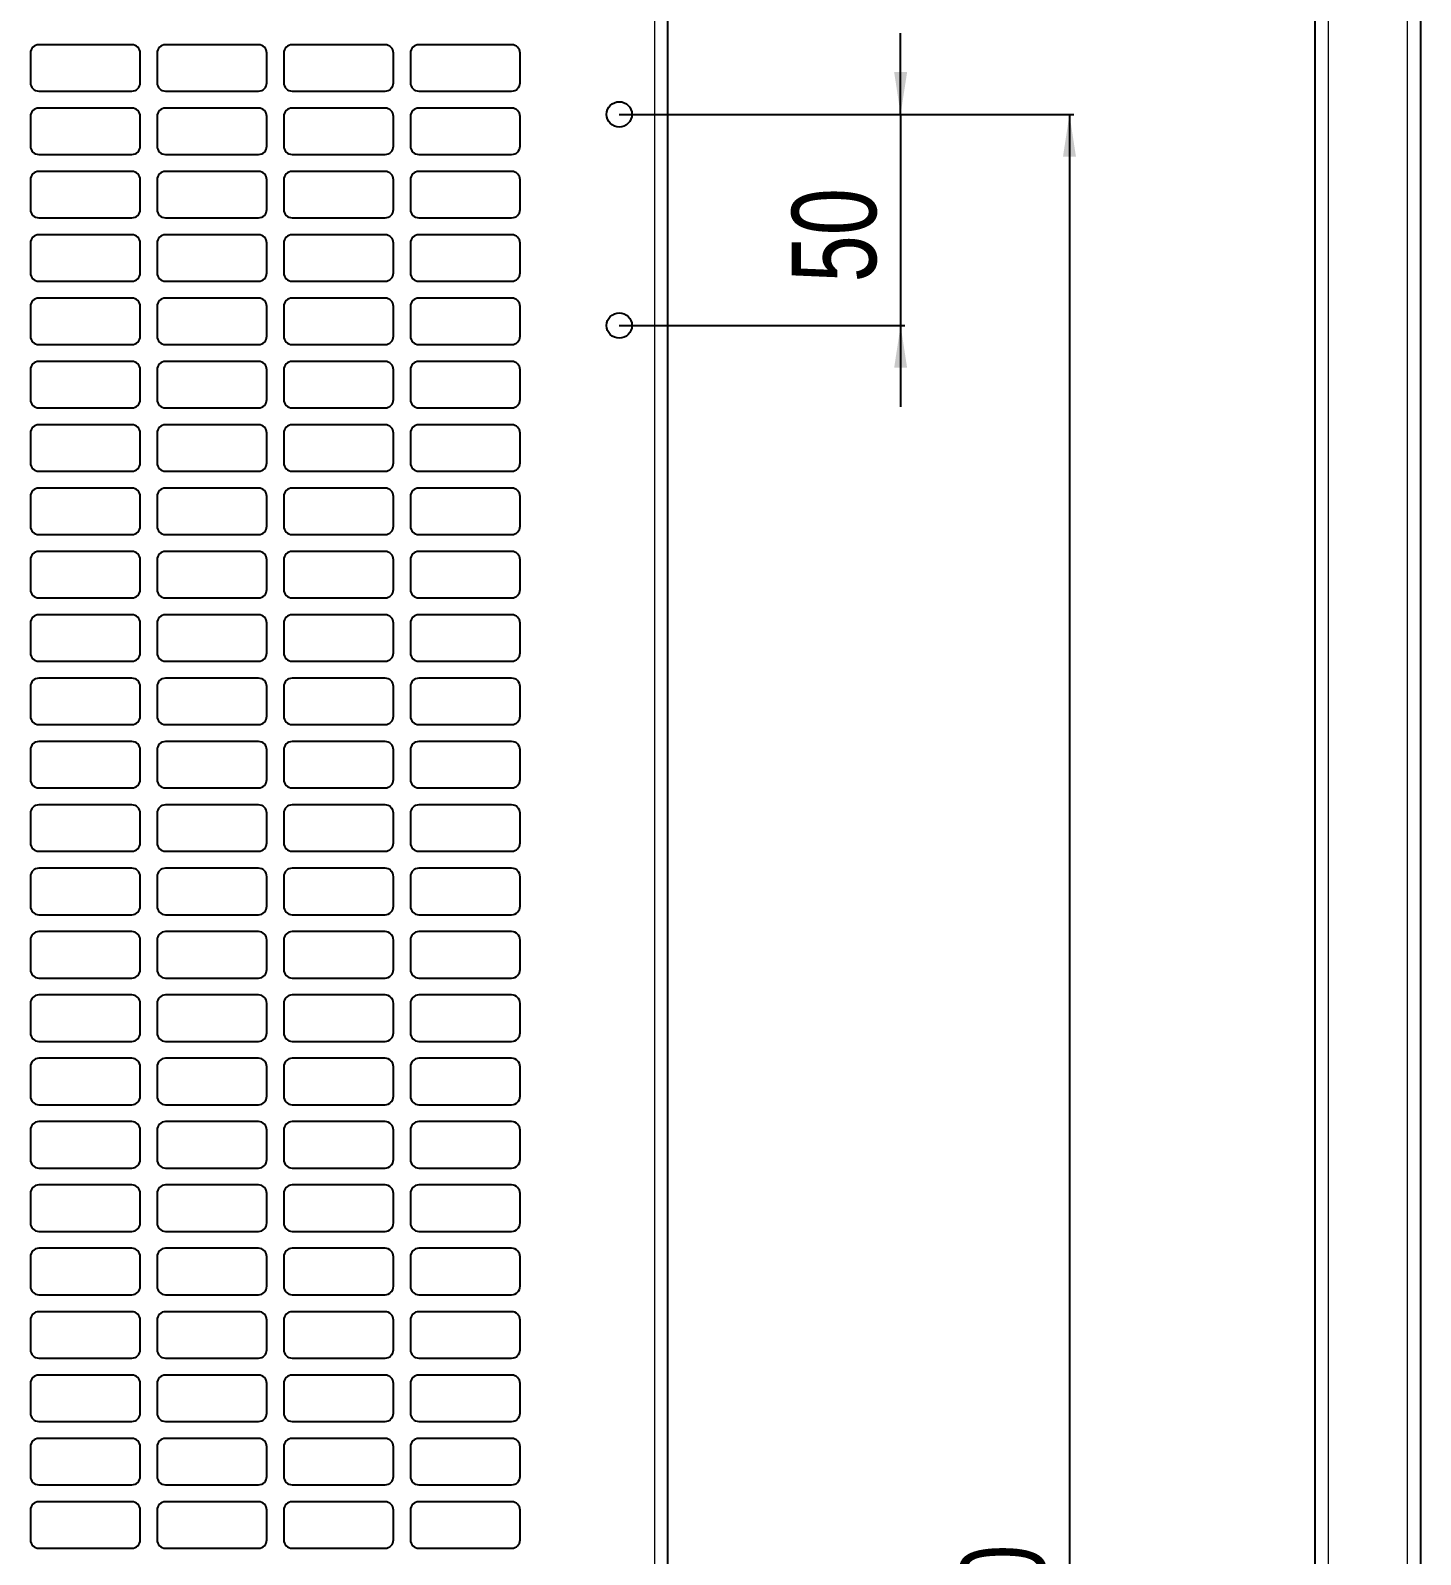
# Model space of a CAD drawing. Header units: millimetres. Extents: x -403 to 1106, y 650 to 1898.
# Drawn here: x 37.4 to 366.7, y 1312.9 to 1673.7 of the extents above; entities that cross this region are included whole.
import ezdxf

# ---------------------------------------------------------------- set-up
doc = ezdxf.new("R2010")
doc.units = ezdxf.units.MM
doc.layers.add('FORMAT', color=7, linetype='Continuous')
doc.styles.add('SLDTEXTSTYLE0', font='TXT', dxfattribs={"width": 0.75})
doc.dimstyles.new('SLDDIMSTYLE0', dxfattribs={"dimtxt": 20, "dimasz": 10, "dimexe": 0, "dimexo": 0.0625, "dimgap": 5, "dimtad": 2, "dimdec": 1, "dimrnd": 1e-09, "dimzin": 12, "dimdsep": 46, "dimtxsty": 'SLDTEXTSTYLE0', "dimsah": 1, "dimcen": 0.09, "dimadec": 0, "dimazin": 3, "dimtfac": 1, "dimtofl": 0, "dimtmove": 0, "dimatfit": 3, "dimfxl": 0, "dimfrac": 2, "dimtolj": 1, "dimtzin": 12, "dimarcsym": 0})
doc.dimstyles.new('SLDDIMSTYLE1', dxfattribs={"dimtxt": 20, "dimasz": 10, "dimexe": 0, "dimexo": 0.0625, "dimgap": 5, "dimtad": 2, "dimdec": 1, "dimrnd": 1e-09, "dimzin": 12, "dimdsep": 46, "dimtxsty": 'SLDTEXTSTYLE0', "dimsah": 1, "dimcen": 0.09, "dimadec": 0, "dimazin": 3, "dimtfac": 1, "dimtmove": 0, "dimatfit": 0, "dimfxl": 0, "dimfrac": 2, "dimtolj": 1, "dimtzin": 12, "dimarcsym": 0})

# ---------------------------------------------------------------- blocks, each defined once
blk = doc.blocks.new('_D_2')
at = {"layer": 'FORMAT'}
for p, q in [((176.91, 1653.86), (284.55, 1653.86)), ((283.55, 1653.86), (283.55, 953.86)), ((176.91, 953.86), (284.55, 953.86))]:
    blk.add_line(p, q, dxfattribs=at)
for points in [[(283.55, 1653.86), (282.02, 1643.86), (285.09, 1643.86)], [(283.55, 953.86), (285.09, 963.86), (282.02, 963.86)]]:
    blk.add_solid(points, dxfattribs=at)
at = {"layer": 'FORMAT', "insert": (257.77, 1281.69), "char_height": 20, "attachment_point": 1, "rotation": 90, "style": 'SLDTEXTSTYLE0'}
blk.add_mtext('700', dxfattribs=at)
blk = doc.blocks.new('_D_3')
at = {"layer": 'FORMAT'}
for p, q in [((243.55, 1653.86), (243.55, 1673.09)), ((176.91, 1653.86), (244.55, 1653.86)), ((243.55, 1653.86), (243.55, 1603.86)), ((176.91, 1603.86), (244.55, 1603.86)), ((243.55, 1603.86), (243.55, 1584.63))]:
    blk.add_line(p, q, dxfattribs=at)
for points in [[(243.55, 1653.86), (245.09, 1663.86), (242.02, 1663.86)], [(243.55, 1603.86), (242.02, 1593.86), (245.09, 1593.86)]]:
    blk.add_solid(points, dxfattribs=at)
at = {"layer": 'FORMAT', "insert": (217.77, 1614.08), "char_height": 20, "attachment_point": 1, "rotation": 90, "style": 'SLDTEXTSTYLE0'}
blk.add_mtext('50', dxfattribs=at)

msp = doc.modelspace()

# ---------------------------------------------------------------- linework, layer by layer
at = {"color": 8, "linetype": 'Continuous', "lineweight": 18}
for p, q in [((185.3, 862.36), (185.3, 1745.36)), ((344.82, 1745.36), (344.82, 885.98)), ((363.62, 870.83), (363.62, 1745.36))]:
    msp.add_line(p, q, dxfattribs=at)
at = {"color": 7, "linetype": 'Continuous', "lineweight": 25}
for p, q in [((188.4, 862.36), (188.4, 1745.36)), ((366.72, 1745.36), (366.72, 873.73)), ((341.72, 1716.16), (341.72, 881.36)), ((37.4, 1668.36), (37.4, 1661.36)), ((61.4, 1670.36), (39.4, 1670.36)), ((63.4, 1661.36), (63.4, 1668.36)), ((67.4, 1668.36), (67.4, 1661.36)), ((91.4, 1670.36), (69.4, 1670.36)), ((93.4, 1661.36), (93.4, 1668.36)), ((97.4, 1668.36), (97.4, 1661.36)), ((121.4, 1670.36), (99.4, 1670.36)), ((123.4, 1661.36), (123.4, 1668.36)), ((127.4, 1668.36), (127.4, 1661.36)), ((151.4, 1670.36), (129.4, 1670.36)), ((153.4, 1661.36), (153.4, 1668.36)), ((39.4, 1659.36), (61.4, 1659.36)), ((69.4, 1659.36), (91.4, 1659.36)), ((99.4, 1659.36), (121.4, 1659.36)), ((129.4, 1659.36), (151.4, 1659.36)), ((37.4, 1653.36), (37.4, 1646.36)), ((61.4, 1655.36), (39.4, 1655.36)), ((63.4, 1646.36), (63.4, 1653.36)), ((67.4, 1653.36), (67.4, 1646.36)), ((91.4, 1655.36), (69.4, 1655.36)), ((93.4, 1646.36), (93.4, 1653.36)), ((97.4, 1653.36), (97.4, 1646.36)), ((121.4, 1655.36), (99.4, 1655.36)), ((123.4, 1646.36), (123.4, 1653.36)), ((127.4, 1653.36), (127.4, 1646.36)), ((151.4, 1655.36), (129.4, 1655.36)), ((153.4, 1646.36), (153.4, 1653.36)), ((39.4, 1644.36), (61.4, 1644.36)), ((69.4, 1644.36), (91.4, 1644.36)), ((99.4, 1644.36), (121.4, 1644.36)), ((129.4, 1644.36), (151.4, 1644.36)), ((37.4, 1638.36), (37.4, 1631.36)), ((61.4, 1640.36), (39.4, 1640.36)), ((63.4, 1631.36), (63.4, 1638.36)), ((67.4, 1638.36), (67.4, 1631.36)), ((91.4, 1640.36), (69.4, 1640.36)), ((93.4, 1631.36), (93.4, 1638.36)), ((97.4, 1638.36), (97.4, 1631.36)), ((121.4, 1640.36), (99.4, 1640.36)), ((123.4, 1631.36), (123.4, 1638.36)), ((127.4, 1638.36), (127.4, 1631.36)), ((151.4, 1640.36), (129.4, 1640.36)), ((153.4, 1631.36), (153.4, 1638.36)), ((39.4, 1629.36), (61.4, 1629.36)), ((69.4, 1629.36), (91.4, 1629.36)), ((99.4, 1629.36), (121.4, 1629.36)), ((129.4, 1629.36), (151.4, 1629.36)), ((61.4, 1625.36), (39.4, 1625.36)), ((91.4, 1625.36), (69.4, 1625.36)), ((121.4, 1625.36), (99.4, 1625.36)), ((151.4, 1625.36), (129.4, 1625.36)), ((37.4, 1623.36), (37.4, 1616.36)), ((63.4, 1616.36), (63.4, 1623.36)), ((67.4, 1623.36), (67.4, 1616.36)), ((93.4, 1616.36), (93.4, 1623.36)), ((97.4, 1623.36), (97.4, 1616.36)), ((123.4, 1616.36), (123.4, 1623.36)), ((127.4, 1623.36), (127.4, 1616.36)), ((153.4, 1616.36), (153.4, 1623.36)), ((39.4, 1614.36), (61.4, 1614.36)), ((69.4, 1614.36), (91.4, 1614.36)), ((99.4, 1614.36), (121.4, 1614.36)), ((129.4, 1614.36), (151.4, 1614.36)), ((61.4, 1610.36), (39.4, 1610.36)), ((91.4, 1610.36), (69.4, 1610.36)), ((121.4, 1610.36), (99.4, 1610.36)), ((151.4, 1610.36), (129.4, 1610.36)), ((37.4, 1608.36), (37.4, 1601.36)), ((63.4, 1601.36), (63.4, 1608.36)), ((67.4, 1608.36), (67.4, 1601.36)), ((93.4, 1601.36), (93.4, 1608.36)), ((97.4, 1608.36), (97.4, 1601.36)), ((123.4, 1601.36), (123.4, 1608.36)), ((127.4, 1608.36), (127.4, 1601.36)), ((153.4, 1601.36), (153.4, 1608.36)), ((39.4, 1599.36), (61.4, 1599.36)), ((69.4, 1599.36), (91.4, 1599.36)), ((99.4, 1599.36), (121.4, 1599.36)), ((129.4, 1599.36), (151.4, 1599.36)), ((61.4, 1595.36), (39.4, 1595.36)), ((91.4, 1595.36), (69.4, 1595.36)), ((121.4, 1595.36), (99.4, 1595.36)), ((151.4, 1595.36), (129.4, 1595.36)), ((37.4, 1593.36), (37.4, 1586.36)), ((63.4, 1586.36), (63.4, 1593.36)), ((67.4, 1593.36), (67.4, 1586.36)), ((93.4, 1586.36), (93.4, 1593.36)), ((97.4, 1593.36), (97.4, 1586.36)), ((123.4, 1586.36), (123.4, 1593.36)), ((127.4, 1593.36), (127.4, 1586.36)), ((153.4, 1586.36), (153.4, 1593.36)), ((39.4, 1584.36), (61.4, 1584.36)), ((69.4, 1584.36), (91.4, 1584.36)), ((99.4, 1584.36), (121.4, 1584.36)), ((129.4, 1584.36), (151.4, 1584.36)), ((37.4, 1578.36), (37.4, 1571.36)), ((61.4, 1580.36), (39.4, 1580.36)), ((63.4, 1571.36), (63.4, 1578.36)), ((67.4, 1578.36), (67.4, 1571.36)), ((91.4, 1580.36), (69.4, 1580.36)), ((93.4, 1571.36), (93.4, 1578.36)), ((97.4, 1578.36), (97.4, 1571.36)), ((121.4, 1580.36), (99.4, 1580.36)), ((123.4, 1571.36), (123.4, 1578.36)), ((127.4, 1578.36), (127.4, 1571.36)), ((151.4, 1580.36), (129.4, 1580.36)), ((153.4, 1571.36), (153.4, 1578.36)), ((39.4, 1569.36), (61.4, 1569.36)), ((69.4, 1569.36), (91.4, 1569.36)), ((99.4, 1569.36), (121.4, 1569.36)), ((129.4, 1569.36), (151.4, 1569.36)), ((37.4, 1563.36), (37.4, 1556.36)), ((61.4, 1565.36), (39.4, 1565.36)), ((63.4, 1556.36), (63.4, 1563.36)), ((67.4, 1563.36), (67.4, 1556.36)), ((91.4, 1565.36), (69.4, 1565.36)), ((93.4, 1556.36), (93.4, 1563.36)), ((97.4, 1563.36), (97.4, 1556.36)), ((121.4, 1565.36), (99.4, 1565.36)), ((123.4, 1556.36), (123.4, 1563.36)), ((127.4, 1563.36), (127.4, 1556.36)), ((151.4, 1565.36), (129.4, 1565.36)), ((153.4, 1556.36), (153.4, 1563.36)), ((39.4, 1554.36), (61.4, 1554.36)), ((69.4, 1554.36), (91.4, 1554.36)), ((99.4, 1554.36), (121.4, 1554.36)), ((129.4, 1554.36), (151.4, 1554.36)), ((37.4, 1548.36), (37.4, 1541.36)), ((61.4, 1550.36), (39.4, 1550.36)), ((63.4, 1541.36), (63.4, 1548.36)), ((67.4, 1548.36), (67.4, 1541.36)), ((91.4, 1550.36), (69.4, 1550.36)), ((93.4, 1541.36), (93.4, 1548.36)), ((97.4, 1548.36), (97.4, 1541.36)), ((121.4, 1550.36), (99.4, 1550.36)), ((123.4, 1541.36), (123.4, 1548.36)), ((127.4, 1548.36), (127.4, 1541.36)), ((151.4, 1550.36), (129.4, 1550.36)), ((153.4, 1541.36), (153.4, 1548.36)), ((39.4, 1539.36), (61.4, 1539.36)), ((69.4, 1539.36), (91.4, 1539.36)), ((99.4, 1539.36), (121.4, 1539.36)), ((129.4, 1539.36), (151.4, 1539.36)), ((61.4, 1535.36), (39.4, 1535.36)), ((91.4, 1535.36), (69.4, 1535.36)), ((121.4, 1535.36), (99.4, 1535.36)), ((151.4, 1535.36), (129.4, 1535.36)), ((37.4, 1533.36), (37.4, 1526.36)), ((63.4, 1526.36), (63.4, 1533.36)), ((67.4, 1533.36), (67.4, 1526.36)), ((93.4, 1526.36), (93.4, 1533.36)), ((97.4, 1533.36), (97.4, 1526.36)), ((123.4, 1526.36), (123.4, 1533.36)), ((127.4, 1533.36), (127.4, 1526.36)), ((153.4, 1526.36), (153.4, 1533.36)), ((39.4, 1524.36), (61.4, 1524.36)), ((69.4, 1524.36), (91.4, 1524.36)), ((99.4, 1524.36), (121.4, 1524.36)), ((129.4, 1524.36), (151.4, 1524.36)), ((61.4, 1520.36), (39.4, 1520.36)), ((91.4, 1520.36), (69.4, 1520.36)), ((121.4, 1520.36), (99.4, 1520.36)), ((151.4, 1520.36), (129.4, 1520.36)), ((37.4, 1518.36), (37.4, 1511.36)), ((63.4, 1511.36), (63.4, 1518.36)), ((67.4, 1518.36), (67.4, 1511.36)), ((93.4, 1511.36), (93.4, 1518.36)), ((97.4, 1518.36), (97.4, 1511.36)), ((123.4, 1511.36), (123.4, 1518.36)), ((127.4, 1518.36), (127.4, 1511.36)), ((153.4, 1511.36), (153.4, 1518.36)), ((39.4, 1509.36), (61.4, 1509.36)), ((69.4, 1509.36), (91.4, 1509.36)), ((99.4, 1509.36), (121.4, 1509.36)), ((129.4, 1509.36), (151.4, 1509.36)), ((61.4, 1505.36), (39.4, 1505.36)), ((91.4, 1505.36), (69.4, 1505.36)), ((121.4, 1505.36), (99.4, 1505.36)), ((151.4, 1505.36), (129.4, 1505.36)), ((37.4, 1503.36), (37.4, 1496.36)), ((63.4, 1496.36), (63.4, 1503.36)), ((67.4, 1503.36), (67.4, 1496.36)), ((93.4, 1496.36), (93.4, 1503.36)), ((97.4, 1503.36), (97.4, 1496.36)), ((123.4, 1496.36), (123.4, 1503.36)), ((127.4, 1503.36), (127.4, 1496.36)), ((153.4, 1496.36), (153.4, 1503.36)), ((39.4, 1494.36), (61.4, 1494.36)), ((69.4, 1494.36), (91.4, 1494.36)), ((99.4, 1494.36), (121.4, 1494.36)), ((129.4, 1494.36), (151.4, 1494.36)), ((37.4, 1488.36), (37.4, 1481.36)), ((61.4, 1490.36), (39.4, 1490.36)), ((63.4, 1481.36), (63.4, 1488.36)), ((67.4, 1488.36), (67.4, 1481.36)), ((91.4, 1490.36), (69.4, 1490.36)), ((93.4, 1481.36), (93.4, 1488.36)), ((97.4, 1488.36), (97.4, 1481.36)), ((121.4, 1490.36), (99.4, 1490.36)), ((123.4, 1481.36), (123.4, 1488.36)), ((127.4, 1488.36), (127.4, 1481.36)), ((151.4, 1490.36), (129.4, 1490.36)), ((153.4, 1481.36), (153.4, 1488.36)), ((39.4, 1479.36), (61.4, 1479.36)), ((69.4, 1479.36), (91.4, 1479.36)), ((99.4, 1479.36), (121.4, 1479.36)), ((129.4, 1479.36), (151.4, 1479.36)), ((37.4, 1473.36), (37.4, 1466.36)), ((61.4, 1475.36), (39.4, 1475.36)), ((63.4, 1466.36), (63.4, 1473.36)), ((67.4, 1473.36), (67.4, 1466.36)), ((91.4, 1475.36), (69.4, 1475.36)), ((93.4, 1466.36), (93.4, 1473.36)), ((97.4, 1473.36), (97.4, 1466.36)), ((121.4, 1475.36), (99.4, 1475.36)), ((123.4, 1466.36), (123.4, 1473.36)), ((127.4, 1473.36), (127.4, 1466.36)), ((151.4, 1475.36), (129.4, 1475.36)), ((153.4, 1466.36), (153.4, 1473.36)), ((39.4, 1464.36), (61.4, 1464.36)), ((69.4, 1464.36), (91.4, 1464.36)), ((99.4, 1464.36), (121.4, 1464.36)), ((129.4, 1464.36), (151.4, 1464.36)), ((37.4, 1458.36), (37.4, 1451.36)), ((61.4, 1460.36), (39.4, 1460.36)), ((63.4, 1451.36), (63.4, 1458.36)), ((67.4, 1458.36), (67.4, 1451.36)), ((91.4, 1460.36), (69.4, 1460.36)), ((93.4, 1451.36), (93.4, 1458.36)), ((97.4, 1458.36), (97.4, 1451.36)), ((121.4, 1460.36), (99.4, 1460.36)), ((123.4, 1451.36), (123.4, 1458.36)), ((127.4, 1458.36), (127.4, 1451.36)), ((151.4, 1460.36), (129.4, 1460.36)), ((153.4, 1451.36), (153.4, 1458.36)), ((39.4, 1449.36), (61.4, 1449.36)), ((69.4, 1449.36), (91.4, 1449.36)), ((99.4, 1449.36), (121.4, 1449.36)), ((129.4, 1449.36), (151.4, 1449.36)), ((61.4, 1445.36), (39.4, 1445.36)), ((91.4, 1445.36), (69.4, 1445.36)), ((121.4, 1445.36), (99.4, 1445.36)), ((151.4, 1445.36), (129.4, 1445.36)), ((37.4, 1443.36), (37.4, 1436.36)), ((63.4, 1436.36), (63.4, 1443.36)), ((67.4, 1443.36), (67.4, 1436.36)), ((93.4, 1436.36), (93.4, 1443.36)), ((97.4, 1443.36), (97.4, 1436.36)), ((123.4, 1436.36), (123.4, 1443.36)), ((127.4, 1443.36), (127.4, 1436.36)), ((153.4, 1436.36), (153.4, 1443.36)), ((39.4, 1434.36), (61.4, 1434.36)), ((69.4, 1434.36), (91.4, 1434.36)), ((99.4, 1434.36), (121.4, 1434.36)), ((129.4, 1434.36), (151.4, 1434.36)), ((61.4, 1430.36), (39.4, 1430.36)), ((91.4, 1430.36), (69.4, 1430.36)), ((121.4, 1430.36), (99.4, 1430.36)), ((151.4, 1430.36), (129.4, 1430.36)), ((37.4, 1428.36), (37.4, 1421.36)), ((63.4, 1421.36), (63.4, 1428.36)), ((67.4, 1428.36), (67.4, 1421.36)), ((93.4, 1421.36), (93.4, 1428.36)), ((97.4, 1428.36), (97.4, 1421.36)), ((123.4, 1421.36), (123.4, 1428.36)), ((127.4, 1428.36), (127.4, 1421.36)), ((153.4, 1421.36), (153.4, 1428.36)), ((39.4, 1419.36), (61.4, 1419.36)), ((69.4, 1419.36), (91.4, 1419.36)), ((99.4, 1419.36), (121.4, 1419.36)), ((129.4, 1419.36), (151.4, 1419.36)), ((61.4, 1415.36), (39.4, 1415.36)), ((91.4, 1415.36), (69.4, 1415.36)), ((121.4, 1415.36), (99.4, 1415.36)), ((151.4, 1415.36), (129.4, 1415.36)), ((37.4, 1413.36), (37.4, 1406.36)), ((63.4, 1406.36), (63.4, 1413.36)), ((67.4, 1413.36), (67.4, 1406.36)), ((93.4, 1406.36), (93.4, 1413.36)), ((97.4, 1413.36), (97.4, 1406.36)), ((123.4, 1406.36), (123.4, 1413.36)), ((127.4, 1413.36), (127.4, 1406.36)), ((153.4, 1406.36), (153.4, 1413.36)), ((39.4, 1404.36), (61.4, 1404.36)), ((69.4, 1404.36), (91.4, 1404.36)), ((99.4, 1404.36), (121.4, 1404.36)), ((129.4, 1404.36), (151.4, 1404.36)), ((61.4, 1400.36), (39.4, 1400.36)), ((91.4, 1400.36), (69.4, 1400.36)), ((121.4, 1400.36), (99.4, 1400.36)), ((151.4, 1400.36), (129.4, 1400.36)), ((37.4, 1398.36), (37.4, 1391.36)), ((63.4, 1391.36), (63.4, 1398.36)), ((67.4, 1398.36), (67.4, 1391.36)), ((93.4, 1391.36), (93.4, 1398.36)), ((97.4, 1398.36), (97.4, 1391.36)), ((123.4, 1391.36), (123.4, 1398.36)), ((127.4, 1398.36), (127.4, 1391.36)), ((153.4, 1391.36), (153.4, 1398.36)), ((39.4, 1389.36), (61.4, 1389.36)), ((69.4, 1389.36), (91.4, 1389.36)), ((99.4, 1389.36), (121.4, 1389.36)), ((129.4, 1389.36), (151.4, 1389.36)), ((37.4, 1383.36), (37.4, 1376.36)), ((61.4, 1385.36), (39.4, 1385.36)), ((63.4, 1376.36), (63.4, 1383.36)), ((67.4, 1383.36), (67.4, 1376.36)), ((91.4, 1385.36), (69.4, 1385.36)), ((93.4, 1376.36), (93.4, 1383.36)), ((97.4, 1383.36), (97.4, 1376.36)), ((121.4, 1385.36), (99.4, 1385.36)), ((123.4, 1376.36), (123.4, 1383.36)), ((127.4, 1383.36), (127.4, 1376.36)), ((151.4, 1385.36), (129.4, 1385.36)), ((153.4, 1376.36), (153.4, 1383.36)), ((39.4, 1374.36), (61.4, 1374.36)), ((69.4, 1374.36), (91.4, 1374.36)), ((99.4, 1374.36), (121.4, 1374.36)), ((129.4, 1374.36), (151.4, 1374.36)), ((37.4, 1368.36), (37.4, 1361.36)), ((61.4, 1370.36), (39.4, 1370.36)), ((63.4, 1361.36), (63.4, 1368.36)), ((67.4, 1368.36), (67.4, 1361.36)), ((91.4, 1370.36), (69.4, 1370.36)), ((93.4, 1361.36), (93.4, 1368.36)), ((97.4, 1368.36), (97.4, 1361.36)), ((121.4, 1370.36), (99.4, 1370.36)), ((123.4, 1361.36), (123.4, 1368.36)), ((127.4, 1368.36), (127.4, 1361.36)), ((151.4, 1370.36), (129.4, 1370.36)), ((153.4, 1361.36), (153.4, 1368.36)), ((39.4, 1359.36), (61.4, 1359.36)), ((69.4, 1359.36), (91.4, 1359.36)), ((99.4, 1359.36), (121.4, 1359.36)), ((129.4, 1359.36), (151.4, 1359.36)), ((37.4, 1353.36), (37.4, 1346.36)), ((61.4, 1355.36), (39.4, 1355.36)), ((63.4, 1346.36), (63.4, 1353.36)), ((67.4, 1353.36), (67.4, 1346.36)), ((91.4, 1355.36), (69.4, 1355.36)), ((93.4, 1346.36), (93.4, 1353.36)), ((97.4, 1353.36), (97.4, 1346.36)), ((121.4, 1355.36), (99.4, 1355.36)), ((123.4, 1346.36), (123.4, 1353.36)), ((127.4, 1353.36), (127.4, 1346.36)), ((151.4, 1355.36), (129.4, 1355.36)), ((153.4, 1346.36), (153.4, 1353.36)), ((39.4, 1344.36), (61.4, 1344.36)), ((69.4, 1344.36), (91.4, 1344.36)), ((99.4, 1344.36), (121.4, 1344.36)), ((129.4, 1344.36), (151.4, 1344.36)), ((61.4, 1340.36), (39.4, 1340.36)), ((91.4, 1340.36), (69.4, 1340.36)), ((121.4, 1340.36), (99.4, 1340.36)), ((151.4, 1340.36), (129.4, 1340.36)), ((37.4, 1338.36), (37.4, 1331.36)), ((63.4, 1331.36), (63.4, 1338.36)), ((67.4, 1338.36), (67.4, 1331.36)), ((93.4, 1331.36), (93.4, 1338.36)), ((97.4, 1338.36), (97.4, 1331.36)), ((123.4, 1331.36), (123.4, 1338.36)), ((127.4, 1338.36), (127.4, 1331.36)), ((153.4, 1331.36), (153.4, 1338.36)), ((39.4, 1329.36), (61.4, 1329.36)), ((69.4, 1329.36), (91.4, 1329.36)), ((99.4, 1329.36), (121.4, 1329.36)), ((129.4, 1329.36), (151.4, 1329.36)), ((61.4, 1325.36), (39.4, 1325.36)), ((91.4, 1325.36), (69.4, 1325.36)), ((121.4, 1325.36), (99.4, 1325.36)), ((151.4, 1325.36), (129.4, 1325.36)), ((37.4, 1323.36), (37.4, 1316.36)), ((63.4, 1316.36), (63.4, 1323.36)), ((67.4, 1323.36), (67.4, 1316.36)), ((93.4, 1316.36), (93.4, 1323.36)), ((97.4, 1323.36), (97.4, 1316.36)), ((123.4, 1316.36), (123.4, 1323.36)), ((127.4, 1323.36), (127.4, 1316.36)), ((153.4, 1316.36), (153.4, 1323.36)), ((39.4, 1314.36), (61.4, 1314.36)), ((69.4, 1314.36), (91.4, 1314.36)), ((99.4, 1314.36), (121.4, 1314.36)), ((129.4, 1314.36), (151.4, 1314.36))]:
    msp.add_line(p, q, dxfattribs=at)
for centre in [(176.9, 1653.86), (176.9, 1603.86)]:
    msp.add_circle(centre, 3, dxfattribs=at)
for centre, start, end in [((39.4, 1668.36), 90, 180), ((61.4, 1668.36), 0, 90), ((69.4, 1668.36), 90, 180), ((91.4, 1668.36), 0, 90), ((99.4, 1668.36), 90, 180), ((121.4, 1668.36), 0, 90), ((129.4, 1668.36), 90, 180), ((151.4, 1668.36), 0, 90), ((39.4, 1661.36), 180, 270), ((61.4, 1661.36), 270, 0), ((69.4, 1661.36), 180, 270), ((91.4, 1661.36), 270, 0), ((99.4, 1661.36), 180, 270), ((121.4, 1661.36), 270, 0), ((129.4, 1661.36), 180, 270), ((151.4, 1661.36), 270, 0), ((39.4, 1653.36), 90, 180), ((61.4, 1653.36), 0, 90), ((69.4, 1653.36), 90, 180), ((91.4, 1653.36), 0, 90), ((99.4, 1653.36), 90, 180), ((121.4, 1653.36), 0, 90), ((129.4, 1653.36), 90, 180), ((151.4, 1653.36), 0, 90), ((39.4, 1646.36), 180, 270), ((61.4, 1646.36), 270, 0), ((69.4, 1646.36), 180, 270), ((91.4, 1646.36), 270, 0), ((99.4, 1646.36), 180, 270), ((121.4, 1646.36), 270, 0), ((129.4, 1646.36), 180, 270), ((151.4, 1646.36), 270, 0), ((39.4, 1638.36), 90, 180), ((61.4, 1638.36), 0, 90), ((69.4, 1638.36), 90, 180), ((91.4, 1638.36), 0, 90), ((99.4, 1638.36), 90, 180), ((121.4, 1638.36), 0, 90), ((129.4, 1638.36), 90, 180), ((151.4, 1638.36), 0, 90), ((39.4, 1631.36), 180, 270), ((61.4, 1631.36), 270, 0), ((69.4, 1631.36), 180, 270), ((91.4, 1631.36), 270, 0), ((99.4, 1631.36), 180, 270), ((121.4, 1631.36), 270, 0), ((129.4, 1631.36), 180, 270), ((151.4, 1631.36), 270, 0), ((39.4, 1623.36), 90, 180), ((61.4, 1623.36), 0, 90), ((69.4, 1623.36), 90, 180), ((91.4, 1623.36), 0, 90), ((99.4, 1623.36), 90, 180), ((121.4, 1623.36), 0, 90), ((129.4, 1623.36), 90, 180), ((151.4, 1623.36), 0, 90), ((39.4, 1616.36), 180, 270), ((61.4, 1616.36), 270, 0), ((69.4, 1616.36), 180, 270), ((91.4, 1616.36), 270, 0), ((99.4, 1616.36), 180, 270), ((121.4, 1616.36), 270, 0), ((129.4, 1616.36), 180, 270), ((151.4, 1616.36), 270, 0), ((39.4, 1608.36), 90, 180), ((61.4, 1608.36), 0, 90), ((69.4, 1608.36), 90, 180), ((91.4, 1608.36), 0, 90), ((99.4, 1608.36), 90, 180), ((121.4, 1608.36), 0, 90), ((129.4, 1608.36), 90, 180), ((151.4, 1608.36), 0, 90), ((39.4, 1601.36), 180, 270), ((61.4, 1601.36), 270, 0), ((69.4, 1601.36), 180, 270), ((91.4, 1601.36), 270, 0), ((99.4, 1601.36), 180, 270), ((121.4, 1601.36), 270, 0), ((129.4, 1601.36), 180, 270), ((151.4, 1601.36), 270, 0), ((39.4, 1593.36), 90, 180), ((61.4, 1593.36), 0, 90), ((69.4, 1593.36), 90, 180), ((91.4, 1593.36), 0, 90), ((99.4, 1593.36), 90, 180), ((121.4, 1593.36), 0, 90), ((129.4, 1593.36), 90, 180), ((151.4, 1593.36), 0, 90), ((39.4, 1586.36), 180, 270), ((61.4, 1586.36), 270, 0), ((69.4, 1586.36), 180, 270), ((91.4, 1586.36), 270, 0), ((99.4, 1586.36), 180, 270), ((121.4, 1586.36), 270, 0), ((129.4, 1586.36), 180, 270), ((151.4, 1586.36), 270, 0), ((39.4, 1578.36), 90, 180), ((61.4, 1578.36), 0, 90), ((69.4, 1578.36), 90, 180), ((91.4, 1578.36), 0, 90), ((99.4, 1578.36), 90, 180), ((121.4, 1578.36), 0, 90), ((129.4, 1578.36), 90, 180), ((151.4, 1578.36), 0, 90), ((39.4, 1571.36), 180, 270), ((61.4, 1571.36), 270, 0), ((69.4, 1571.36), 180, 270), ((91.4, 1571.36), 270, 0), ((99.4, 1571.36), 180, 270), ((121.4, 1571.36), 270, 0), ((129.4, 1571.36), 180, 270), ((151.4, 1571.36), 270, 0), ((39.4, 1563.36), 90, 180), ((61.4, 1563.36), 0, 90), ((69.4, 1563.36), 90, 180), ((91.4, 1563.36), 0, 90), ((99.4, 1563.36), 90, 180), ((121.4, 1563.36), 0, 90), ((129.4, 1563.36), 90, 180), ((151.4, 1563.36), 0, 90), ((39.4, 1556.36), 180, 270), ((61.4, 1556.36), 270, 0), ((69.4, 1556.36), 180, 270), ((91.4, 1556.36), 270, 0), ((99.4, 1556.36), 180, 270), ((121.4, 1556.36), 270, 0), ((129.4, 1556.36), 180, 270), ((151.4, 1556.36), 270, 0), ((39.4, 1548.36), 90, 180), ((61.4, 1548.36), 0, 90), ((69.4, 1548.36), 90, 180), ((91.4, 1548.36), 0, 90), ((99.4, 1548.36), 90, 180), ((121.4, 1548.36), 0, 90), ((129.4, 1548.36), 90, 180), ((151.4, 1548.36), 0, 90), ((39.4, 1541.36), 180, 270), ((61.4, 1541.36), 270, 0), ((69.4, 1541.36), 180, 270), ((91.4, 1541.36), 270, 0), ((99.4, 1541.36), 180, 270), ((121.4, 1541.36), 270, 0), ((129.4, 1541.36), 180, 270), ((151.4, 1541.36), 270, 0), ((39.4, 1533.36), 90, 180), ((61.4, 1533.36), 0, 90), ((69.4, 1533.36), 90, 180), ((91.4, 1533.36), 0, 90), ((99.4, 1533.36), 90, 180), ((121.4, 1533.36), 0, 90), ((129.4, 1533.36), 90, 180), ((151.4, 1533.36), 0, 90), ((39.4, 1526.36), 180, 270), ((61.4, 1526.36), 270, 0), ((69.4, 1526.36), 180, 270), ((91.4, 1526.36), 270, 0), ((99.4, 1526.36), 180, 270), ((121.4, 1526.36), 270, 0), ((129.4, 1526.36), 180, 270), ((151.4, 1526.36), 270, 0), ((39.4, 1518.36), 90, 180), ((61.4, 1518.36), 0, 90), ((69.4, 1518.36), 90, 180), ((91.4, 1518.36), 0, 90), ((99.4, 1518.36), 90, 180), ((121.4, 1518.36), 0, 90), ((129.4, 1518.36), 90, 180), ((151.4, 1518.36), 0, 90), ((39.4, 1511.36), 180, 270), ((61.4, 1511.36), 270, 0), ((69.4, 1511.36), 180, 270), ((91.4, 1511.36), 270, 0), ((99.4, 1511.36), 180, 270), ((121.4, 1511.36), 270, 0), ((129.4, 1511.36), 180, 270), ((151.4, 1511.36), 270, 0), ((39.4, 1503.36), 90, 180), ((61.4, 1503.36), 0, 90), ((69.4, 1503.36), 90, 180), ((91.4, 1503.36), 0, 90), ((99.4, 1503.36), 90, 180), ((121.4, 1503.36), 0, 90), ((129.4, 1503.36), 90, 180), ((151.4, 1503.36), 0, 90), ((39.4, 1496.36), 180, 270), ((61.4, 1496.36), 270, 0), ((69.4, 1496.36), 180, 270), ((91.4, 1496.36), 270, 0), ((99.4, 1496.36), 180, 270), ((121.4, 1496.36), 270, 0), ((129.4, 1496.36), 180, 270), ((151.4, 1496.36), 270, 0), ((39.4, 1488.36), 90, 180), ((61.4, 1488.36), 0, 90), ((69.4, 1488.36), 90, 180), ((91.4, 1488.36), 0, 90), ((99.4, 1488.36), 90, 180), ((121.4, 1488.36), 0, 90), ((129.4, 1488.36), 90, 180), ((151.4, 1488.36), 0, 90), ((39.4, 1481.36), 180, 270), ((61.4, 1481.36), 270, 0), ((69.4, 1481.36), 180, 270), ((91.4, 1481.36), 270, 0), ((99.4, 1481.36), 180, 270), ((121.4, 1481.36), 270, 0), ((129.4, 1481.36), 180, 270), ((151.4, 1481.36), 270, 0), ((39.4, 1473.36), 90, 180), ((61.4, 1473.36), 0, 90), ((69.4, 1473.36), 90, 180), ((91.4, 1473.36), 0, 90), ((99.4, 1473.36), 90, 180), ((121.4, 1473.36), 0, 90), ((129.4, 1473.36), 90, 180), ((151.4, 1473.36), 0, 90), ((39.4, 1466.36), 180, 270), ((61.4, 1466.36), 270, 0), ((69.4, 1466.36), 180, 270), ((91.4, 1466.36), 270, 0), ((99.4, 1466.36), 180, 270), ((121.4, 1466.36), 270, 0), ((129.4, 1466.36), 180, 270), ((151.4, 1466.36), 270, 0), ((39.4, 1458.36), 90, 180), ((61.4, 1458.36), 0, 90), ((69.4, 1458.36), 90, 180), ((91.4, 1458.36), 0, 90), ((99.4, 1458.36), 90, 180), ((121.4, 1458.36), 0, 90), ((129.4, 1458.36), 90, 180), ((151.4, 1458.36), 0, 90), ((39.4, 1451.36), 180, 270), ((61.4, 1451.36), 270, 0), ((69.4, 1451.36), 180, 270), ((91.4, 1451.36), 270, 0), ((99.4, 1451.36), 180, 270), ((121.4, 1451.36), 270, 0), ((129.4, 1451.36), 180, 270), ((151.4, 1451.36), 270, 0), ((39.4, 1443.36), 90, 180), ((61.4, 1443.36), 0, 90), ((69.4, 1443.36), 90, 180), ((91.4, 1443.36), 0, 90), ((99.4, 1443.36), 90, 180), ((121.4, 1443.36), 0, 90), ((129.4, 1443.36), 90, 180), ((151.4, 1443.36), 0, 90), ((39.4, 1436.36), 180, 270), ((61.4, 1436.36), 270, 0), ((69.4, 1436.36), 180, 270), ((91.4, 1436.36), 270, 0), ((99.4, 1436.36), 180, 270), ((121.4, 1436.36), 270, 0), ((129.4, 1436.36), 180, 270), ((151.4, 1436.36), 270, 0), ((39.4, 1428.36), 90, 180), ((61.4, 1428.36), 0, 90), ((69.4, 1428.36), 90, 180), ((91.4, 1428.36), 0, 90), ((99.4, 1428.36), 90, 180), ((121.4, 1428.36), 0, 90), ((129.4, 1428.36), 90, 180), ((151.4, 1428.36), 0, 90), ((39.4, 1421.36), 180, 270), ((61.4, 1421.36), 270, 0), ((69.4, 1421.36), 180, 270), ((91.4, 1421.36), 270, 0), ((99.4, 1421.36), 180, 270), ((121.4, 1421.36), 270, 0), ((129.4, 1421.36), 180, 270), ((151.4, 1421.36), 270, 0), ((39.4, 1413.36), 90, 180), ((61.4, 1413.36), 0, 90), ((69.4, 1413.36), 90, 180), ((91.4, 1413.36), 0, 90), ((99.4, 1413.36), 90, 180), ((121.4, 1413.36), 0, 90), ((129.4, 1413.36), 90, 180), ((151.4, 1413.36), 0, 90), ((39.4, 1406.36), 180, 270), ((61.4, 1406.36), 270, 0), ((69.4, 1406.36), 180, 270), ((91.4, 1406.36), 270, 0), ((99.4, 1406.36), 180, 270), ((121.4, 1406.36), 270, 0), ((129.4, 1406.36), 180, 270), ((151.4, 1406.36), 270, 0), ((39.4, 1398.36), 90, 180), ((61.4, 1398.36), 0, 90), ((69.4, 1398.36), 90, 180), ((91.4, 1398.36), 0, 90), ((99.4, 1398.36), 90, 180), ((121.4, 1398.36), 0, 90), ((129.4, 1398.36), 90, 180), ((151.4, 1398.36), 0, 90), ((39.4, 1391.36), 180, 270), ((61.4, 1391.36), 270, 0), ((69.4, 1391.36), 180, 270), ((91.4, 1391.36), 270, 0), ((99.4, 1391.36), 180, 270), ((121.4, 1391.36), 270, 0), ((129.4, 1391.36), 180, 270), ((151.4, 1391.36), 270, 0), ((39.4, 1383.36), 90, 180), ((61.4, 1383.36), 0, 90), ((69.4, 1383.36), 90, 180), ((91.4, 1383.36), 0, 90), ((99.4, 1383.36), 90, 180), ((121.4, 1383.36), 0, 90), ((129.4, 1383.36), 90, 180), ((151.4, 1383.36), 0, 90), ((39.4, 1376.36), 180, 270), ((61.4, 1376.36), 270, 0), ((69.4, 1376.36), 180, 270), ((91.4, 1376.36), 270, 0), ((99.4, 1376.36), 180, 270), ((121.4, 1376.36), 270, 0), ((129.4, 1376.36), 180, 270), ((151.4, 1376.36), 270, 0), ((39.4, 1368.36), 90, 180), ((61.4, 1368.36), 0, 90), ((69.4, 1368.36), 90, 180), ((91.4, 1368.36), 0, 90), ((99.4, 1368.36), 90, 180), ((121.4, 1368.36), 0, 90), ((129.4, 1368.36), 90, 180), ((151.4, 1368.36), 0, 90), ((39.4, 1361.36), 180, 270), ((61.4, 1361.36), 270, 0), ((69.4, 1361.36), 180, 270), ((91.4, 1361.36), 270, 0), ((99.4, 1361.36), 180, 270), ((121.4, 1361.36), 270, 0), ((129.4, 1361.36), 180, 270), ((151.4, 1361.36), 270, 0), ((39.4, 1353.36), 90, 180), ((61.4, 1353.36), 0, 90), ((69.4, 1353.36), 90, 180), ((91.4, 1353.36), 0, 90), ((99.4, 1353.36), 90, 180), ((121.4, 1353.36), 0, 90), ((129.4, 1353.36), 90, 180), ((151.4, 1353.36), 0, 90), ((39.4, 1346.36), 180, 270), ((61.4, 1346.36), 270, 0), ((69.4, 1346.36), 180, 270), ((91.4, 1346.36), 270, 0), ((99.4, 1346.36), 180, 270), ((121.4, 1346.36), 270, 0), ((129.4, 1346.36), 180, 270), ((151.4, 1346.36), 270, 0), ((39.4, 1338.36), 90, 180), ((61.4, 1338.36), 0, 90), ((69.4, 1338.36), 90, 180), ((91.4, 1338.36), 0, 90), ((99.4, 1338.36), 90, 180), ((121.4, 1338.36), 0, 90), ((129.4, 1338.36), 90, 180), ((151.4, 1338.36), 0, 90), ((39.4, 1331.36), 180, 270), ((61.4, 1331.36), 270, 0), ((69.4, 1331.36), 180, 270), ((91.4, 1331.36), 270, 0), ((99.4, 1331.36), 180, 270), ((121.4, 1331.36), 270, 0), ((129.4, 1331.36), 180, 270), ((151.4, 1331.36), 270, 0), ((39.4, 1323.36), 90, 180), ((61.4, 1323.36), 0, 90), ((69.4, 1323.36), 90, 180), ((91.4, 1323.36), 0, 90), ((99.4, 1323.36), 90, 180), ((121.4, 1323.36), 0, 90), ((129.4, 1323.36), 90, 180), ((151.4, 1323.36), 0, 90), ((39.4, 1316.36), 180, 270), ((61.4, 1316.36), 270, 0), ((69.4, 1316.36), 180, 270), ((91.4, 1316.36), 270, 0), ((99.4, 1316.36), 180, 270), ((121.4, 1316.36), 270, 0), ((129.4, 1316.36), 180, 270), ((151.4, 1316.36), 270, 0)]:
    msp.add_arc(centre, 2, start, end, dxfattribs=at)

# ---------------------------------------------------------------- dimensions: what is measured, and where the dimension line sits
at = {"layer": 'FORMAT'}
for base, p2, dimstyle, picture, middle in [((243.55, 1603.86), (176.9, 1603.86), 'SLDDIMSTYLE1', '_D_3', (243.55, 1628.86)), ((283.55, 953.86), (176.9, 953.86), 'SLDDIMSTYLE0', '_D_2', (283.55, 1303.86))]:
    dim = msp.add_linear_dim(base=base, p1=(176.9, 1653.86), p2=p2, angle=90, dimstyle=dimstyle, dxfattribs=at)
    dim.commit()
    dim.dimension.update_dxf_attribs({"geometry": picture, "text_midpoint": middle, "dimtype": 160})

doc.saveas('drawing.dxf')
